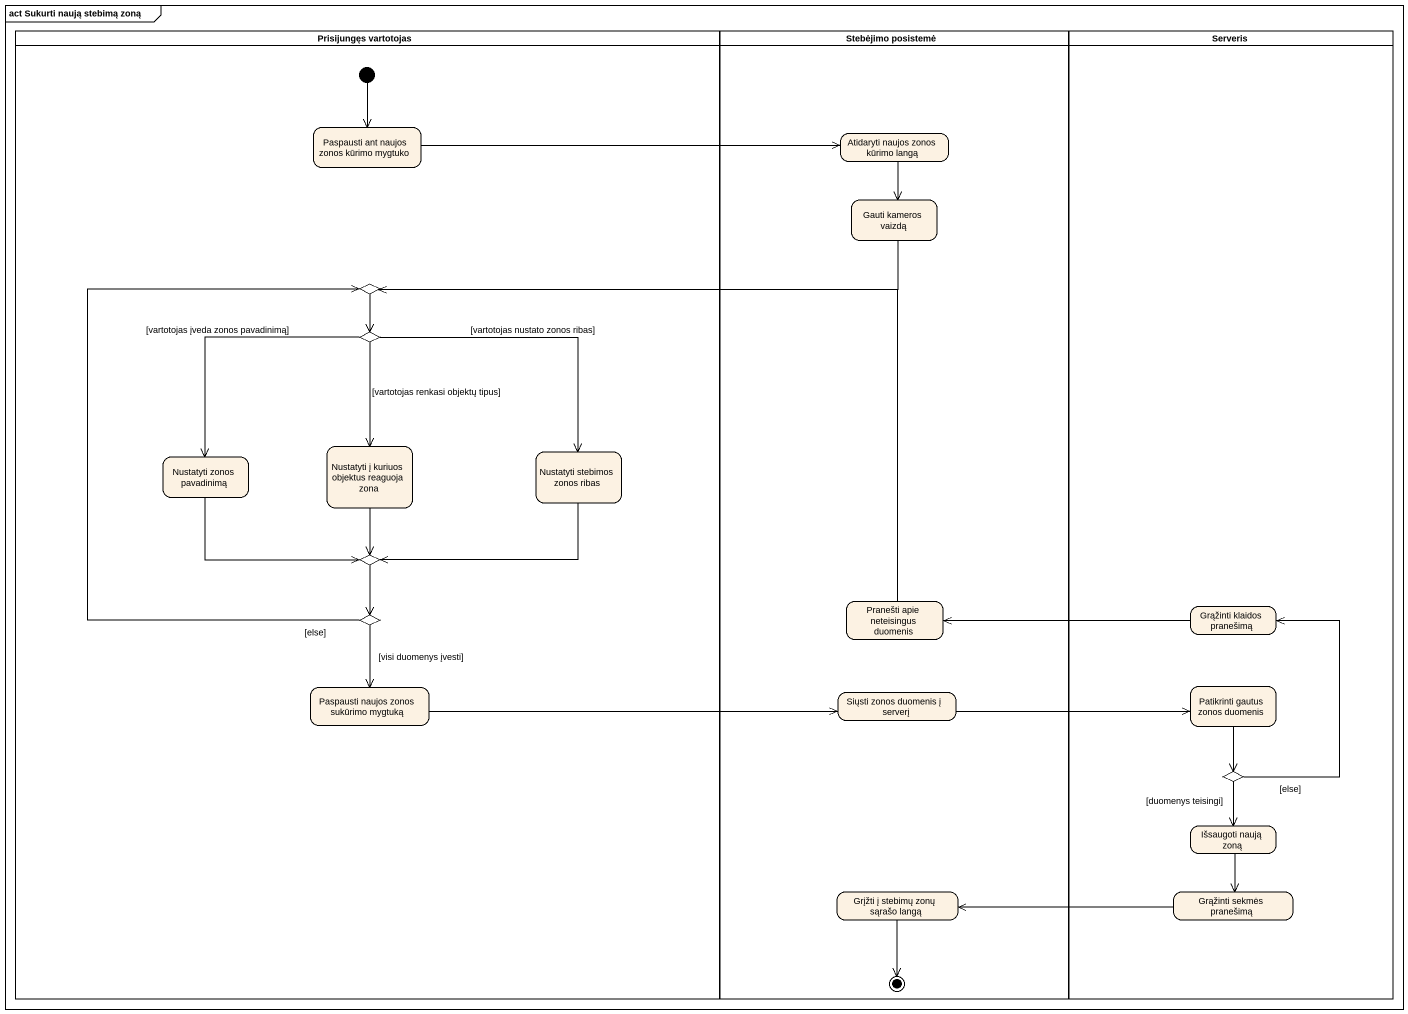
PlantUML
@startuml
mainframe act Sukurti naują stebimą zoną
hide empty description
state "Prisijungęs vartotojas" as Prisijungęs_vartotojas <<partition>> {
  state "Paspausti ant naujos zonos kūrimo mygtuko" as Paspausti_ant_naujos_zonos
  state choice1 <<choice>>
  state choice2 <<choice>>
  state "Nustatyti į kuriuos objektus reaguoja zona" as Nustatyti_į_kuriuos
  state "Nustatyti stebimos zonos ribas" as Nustatyti_stebimos_zonos
  state "Nustatyti zonos pavadinimą" as Nustatyti_zonos_pavadinimą
  state choice3 <<choice>>
  state choice4 <<choice>>
  state "Paspausti naujos zonos sukūrimo mygtuką" as Paspausti_naujos_zonos
  [*] --> Paspausti_ant_naujos_zonos
}
state "Stebėjimo posistemė" as Stebėjimo_posistemė <<partition>> {
  state "Atidaryti naujos zonos kūrimo langą" as Atidaryti_naujos_zonos
  state "Gauti kameros vaizdą" as Gauti_kameros_vaizdą
  state "Pranešti apie neteisingus duomenis" as Pranešti_apie_neteisingus
  state "Siųsti zonos duomenis į serverį" as Siųsti_zonos_duomenis_į
  state "Grįžti į stebimų zonų sąrašo langą" as Grįžti_į_stebimų_zonų
  Grįžti_į_stebimų_zonų --> [*]
}
state Serveris <<partition>> {
  state "Grąžinti klaidos pranešimą" as Grąžinti_klaidos_pranešimą
  state "Patikrinti gautus zonos duomenis" as Patikrinti_gautus_zonos
  state choice5 <<choice>>
  state "Išsaugoti naują zoną" as Išsaugoti_naują_zoną
  state "Grąžinti sekmės pranešimą" as Grąžinti_sekmės_pranešimą
}
Paspausti_ant_naujos_zonos -right-> Atidaryti_naujos_zonos
Atidaryti_naujos_zonos --> Gauti_kameros_vaizdą
Gauti_kameros_vaizdą -left-> choice1
choice1 --> choice2
choice2 --> Nustatyti_į_kuriuos : [vartotojas renkasi objektų tipus]
choice2 --> Nustatyti_stebimos_zonos : [vartotojas nustato zonos ribas]
choice2 --> Nustatyti_zonos_pavadinimą : [vartotojas įveda zonos pavadinimą]
Nustatyti_į_kuriuos --> choice3
Nustatyti_stebimos_zonos -left-> choice3
Nustatyti_zonos_pavadinimą -right-> choice3
choice3 --> choice4
Pranešti_apie_neteisingus -up-> choice1
Grąžinti_klaidos_pranešimą -left-> Pranešti_apie_neteisingus
choice4 -up-> choice1 : [else]
choice4 --> Paspausti_naujos_zonos : [visi duomenys įvesti]
Paspausti_naujos_zonos -right-> Siųsti_zonos_duomenis_į
Patikrinti_gautus_zonos --> choice5
Siųsti_zonos_duomenis_į -right-> Patikrinti_gautus_zonos
choice5 -up-> Grąžinti_klaidos_pranešimą : [else]
choice5 --> Išsaugoti_naują_zoną : [duomenys teisingi]
Išsaugoti_naują_zoną --> Grąžinti_sekmės_pranešimą
Grąžinti_sekmės_pranešimą -left-> Grįžti_į_stebimų_zonų
@enduml
